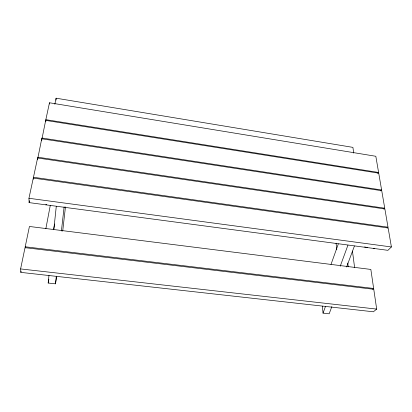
<?xml version="1.0" encoding="UTF-8"?>
<svg xmlns="http://www.w3.org/2000/svg" width="412" height="412" viewBox="0 0 412 412"><rect width="100%" height="100%" fill="white"/><g stroke="black" fill="none" stroke-linecap="round" stroke-linejoin="round"><path stroke-width="0.62" d="M45.681 121.581L45.686 120.386L378.726 173.164L381.615 189.994L380.817 190.926M45.835 121.458L45.84 119.671L49.471 102.768L375.826 156.277L378.607 172.474L377.83 173.426M49.461 103.984L49.471 102.768M56.058 100.101L56.104 98.2L352.904 147.372L353.743 153.084M56.758 276.267L55.471 283.832L48.178 283.034L48.987 275.371M53.848 229.381L56.279 206.391M55.471 283.832L56.331 276.189M61.414 230.988L64.133 206.793M62.701 231.153L65.451 206.922M48.178 283.034L48.848 279.243M53.57 229.664L54.605 223.984M45.85 228.706L50.295 205.32M20.858 272.383L20.6 268.928L25.024 247.663L373.766 289.281L376.681 309.098L373.396 311.791L20.858 272.383L21.115 271.142M25.271 248.003L25.204 246.798L29.432 226.471L370.846 269.438L373.648 288.472L372.736 289.286M54.848 104.257L56.104 98.2M29.118 202.611L28.948 198.28L33.284 178.097L388.14 227.965L391.4 246.958L387.903 250.331L29.118 202.611L29.52 200.732M33.511 179.189L33.465 177.278L37.605 157.997L384.875 208.961L388.006 227.192L387.156 228.068M37.791 158.357L41.736 138.782L381.739 190.71L384.746 208.22L383.922 209.121M41.9 139.199L45.686 120.386M330.991 264.442L338.334 243.914M331.851 306.6L329.167 313.8L323.034 313.125L325.459 306.507M340.235 266.204L347.949 245.15M346.6 267.007L354.423 246.01M45.789 204.831L46.777 204.476M20.6 268.928L376.681 309.098M25.204 246.798L373.648 288.472M28.948 198.28L391.4 246.958M33.465 177.278L388.006 227.192M37.775 157.214L384.746 208.22M41.895 138.03L381.615 189.994M45.84 119.671L378.607 172.474M373.287 248.271L374.503 248.549M364.63 246.932L367.756 247.653M352.451 251.073L354.614 267.635M347.764 263.021L348.238 266.847M336.058 243.142L336.795 249.533M322.375 306.157L323.034 313.125M37.605 157.997L37.631 159.712M41.736 138.782L41.741 140.533"/></g></svg>
